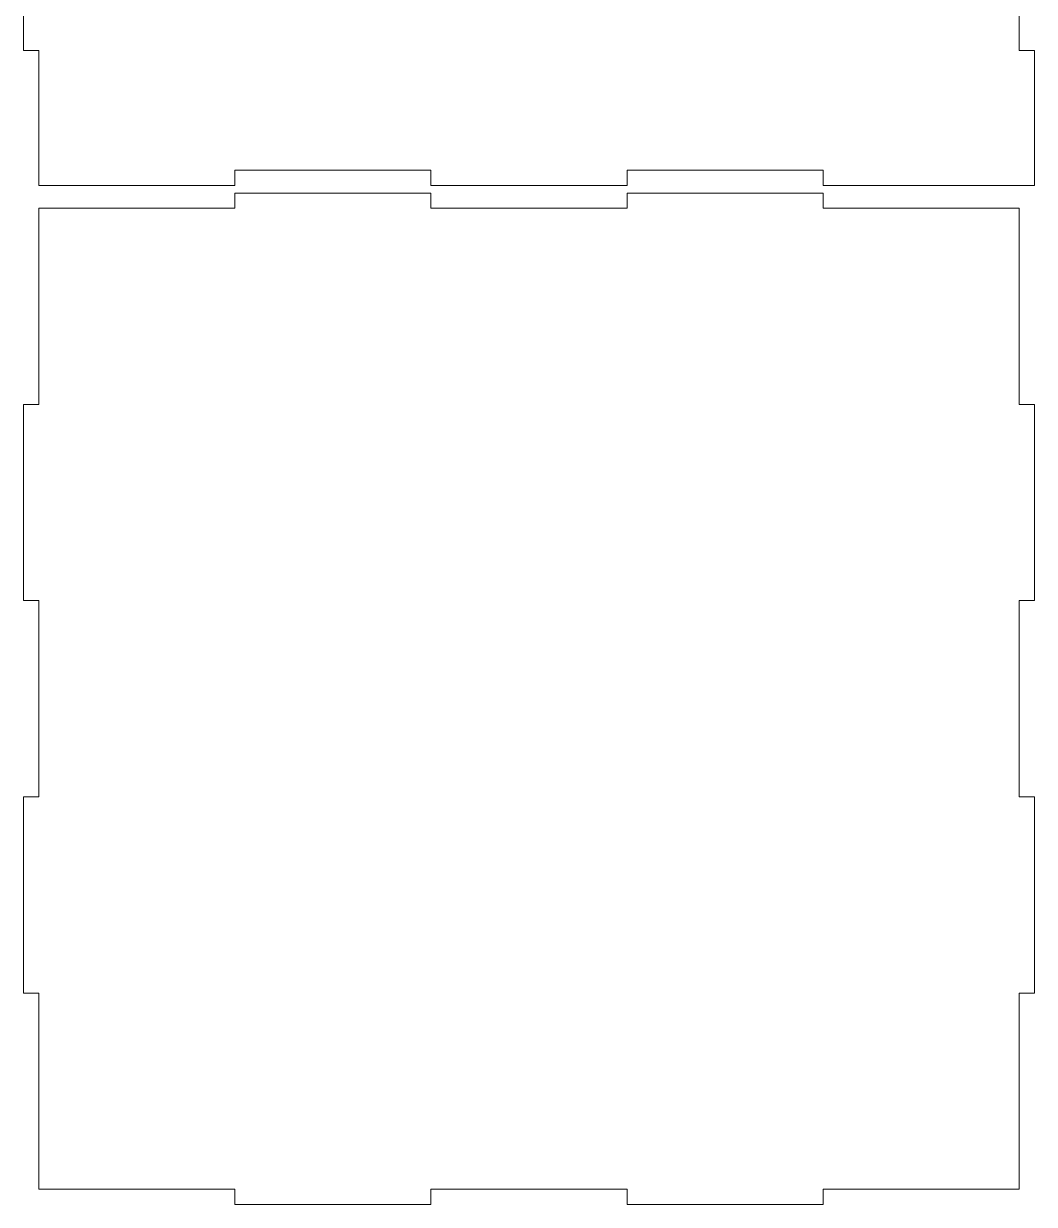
# Model space of a CAD drawing. Header units: centimetres. Extents: x -198 to 198, y -41 to 41.
# Drawn here: x -156.05 to -136.05, y -26.58 to -3.23 of the extents above; entities that cross this region are included whole.
import ezdxf

# ---------------------------------------------------------------- set-up
doc = ezdxf.new("R2010")
doc.units = ezdxf.units.CM
doc.header["$MEASUREMENT"] = 0
doc.layers.add('Camada 1', color=7, linetype='Continuous')

msp = doc.modelspace()

# ---------------------------------------------------------------- linework, layer by layer
at = {"layer": 'Camada 1', "color": 250, "lineweight": 9}
for points, knots in [([(-136.04768, 1.57421), (-136.04768, 1.57421), (-155.74768, 1.57421), (-155.74768, 1.57421), (-155.74768, 1.57421), (-155.74768, 1.57421), (-155.74768, -1.09246), (-155.74768, -1.09246), (-155.74768, -1.09246), (-155.74768, -1.09246), (-156.04768, -1.09246), (-156.04768, -1.09246), (-156.04768, -1.09246), (-156.04768, -1.09246), (-156.04768, -3.75912), (-156.04768, -3.75912), (-156.04768, -3.75912), (-156.04768, -3.75912), (-155.74768, -3.75912), (-155.74768, -3.75912), (-155.74768, -3.75912), (-155.74768, -3.75912), (-155.74768, -6.42579), (-155.74768, -6.42579), (-155.74768, -6.42579), (-155.74768, -6.42579), (-151.86768, -6.42579), (-151.86768, -6.42579), (-151.86768, -6.42579), (-151.86768, -6.42579), (-151.86768, -6.12579), (-151.86768, -6.12579), (-151.86768, -6.12579), (-151.86768, -6.12579), (-147.98768, -6.12579), (-147.98768, -6.12579), (-147.98768, -6.12579), (-147.98768, -6.12579), (-147.98768, -6.42579), (-147.98768, -6.42579), (-147.98768, -6.42579), (-147.98768, -6.42579), (-144.10768, -6.42579), (-144.10768, -6.42579), (-144.10768, -6.42579), (-144.10768, -6.42579), (-144.10768, -6.12579), (-144.10768, -6.12579), (-144.10768, -6.12579), (-144.10768, -6.12579), (-140.22768, -6.12579), (-140.22768, -6.12579), (-140.22768, -6.12579), (-140.22768, -6.12579), (-140.22768, -6.42579), (-140.22768, -6.42579), (-140.22768, -6.42579), (-140.22768, -6.42579), (-136.04768, -6.42579), (-136.04768, -6.42579), (-136.04768, -6.42579), (-136.04768, -6.42579), (-136.04768, -3.75912), (-136.04768, -3.75912), (-136.04768, -3.75912), (-136.04768, -3.75912), (-136.34768, -3.75912), (-136.34768, -3.75912), (-136.34768, -3.75912), (-136.34768, -3.75912), (-136.34768, -1.09246), (-136.34768, -1.09246), (-136.34768, -1.09246), (-136.34768, -1.09246), (-136.04768, -1.09246), (-136.04768, -1.09246), (-136.04768, -1.09246), (-136.04768, -1.09246), (-136.04768, 1.57421), (-136.04768, 1.57421)], [0, 0, 0, 0, 0.04761905, 0.04761905, 0.04761905, 0.04761905, 0.0952381, 0.0952381, 0.0952381, 0.0952381, 0.14285714, 0.14285714, 0.14285714, 0.14285714, 0.19047619, 0.19047619, 0.19047619, 0.19047619, 0.23809524, 0.23809524, 0.23809524, 0.23809524, 0.28571429, 0.28571429, 0.28571429, 0.28571429, 0.33333333, 0.33333333, 0.33333333, 0.33333333, 0.38095238, 0.38095238, 0.38095238, 0.38095238, 0.42857143, 0.42857143, 0.42857143, 0.42857143, 0.47619048, 0.47619048, 0.47619048, 0.47619048, 0.52380952, 0.52380952, 0.52380952, 0.52380952, 0.57142857, 0.57142857, 0.57142857, 0.57142857, 0.61904762, 0.61904762, 0.61904762, 0.61904762, 0.66666667, 0.66666667, 0.66666667, 0.66666667, 0.71428571, 0.71428571, 0.71428571, 0.71428571, 0.76190476, 0.76190476, 0.76190476, 0.76190476, 0.80952381, 0.80952381, 0.80952381, 0.80952381, 0.85714286, 0.85714286, 0.85714286, 0.85714286, 0.9047619, 0.9047619, 0.9047619, 0.9047619, 1, 1, 1, 1]), ([(-144.10768, -6.87579), (-144.10768, -6.87579), (-147.98768, -6.87579), (-147.98768, -6.87579), (-147.98768, -6.87579), (-147.98768, -6.87579), (-147.98768, -6.57579), (-147.98768, -6.57579), (-147.98768, -6.57579), (-147.98768, -6.57579), (-151.86768, -6.57579), (-151.86768, -6.57579), (-151.86768, -6.57579), (-151.86768, -6.57579), (-151.86768, -6.87579), (-151.86768, -6.87579), (-151.86768, -6.87579), (-151.86768, -6.87579), (-155.74768, -6.87579), (-155.74768, -6.87579), (-155.74768, -6.87579), (-155.74768, -6.87579), (-155.74768, -10.75579), (-155.74768, -10.75579), (-155.74768, -10.75579), (-155.74768, -10.75579), (-156.04768, -10.75579), (-156.04768, -10.75579), (-156.04768, -10.75579), (-156.04768, -10.75579), (-156.04768, -14.63579), (-156.04768, -14.63579), (-156.04768, -14.63579), (-156.04768, -14.63579), (-155.74768, -14.63579), (-155.74768, -14.63579), (-155.74768, -14.63579), (-155.74768, -14.63579), (-155.74768, -18.51579), (-155.74768, -18.51579), (-155.74768, -18.51579), (-155.74768, -18.51579), (-156.04768, -18.51579), (-156.04768, -18.51579), (-156.04768, -18.51579), (-156.04768, -18.51579), (-156.04768, -22.39579), (-156.04768, -22.39579), (-156.04768, -22.39579), (-156.04768, -22.39579), (-155.74768, -22.39579), (-155.74768, -22.39579), (-155.74768, -22.39579), (-155.74768, -22.39579), (-155.74768, -26.27579), (-155.74768, -26.27579), (-155.74768, -26.27579), (-155.74768, -26.27579), (-151.86768, -26.27579), (-151.86768, -26.27579), (-151.86768, -26.27579), (-151.86768, -26.27579), (-151.86768, -26.57579), (-151.86768, -26.57579), (-151.86768, -26.57579), (-151.86768, -26.57579), (-147.98768, -26.57579), (-147.98768, -26.57579), (-147.98768, -26.57579), (-147.98768, -26.57579), (-147.98768, -26.27579), (-147.98768, -26.27579), (-147.98768, -26.27579), (-147.98768, -26.27579), (-144.10768, -26.27579), (-144.10768, -26.27579), (-144.10768, -26.27579), (-144.10768, -26.27579), (-144.10768, -26.57579), (-144.10768, -26.57579), (-144.10768, -26.57579), (-144.10768, -26.57579), (-140.22768, -26.57579), (-140.22768, -26.57579), (-140.22768, -26.57579), (-140.22768, -26.57579), (-140.22768, -26.27579), (-140.22768, -26.27579), (-140.22768, -26.27579), (-140.22768, -26.27579), (-136.34768, -26.27579), (-136.34768, -26.27579), (-136.34768, -26.27579), (-136.34768, -26.27579), (-136.34768, -22.39579), (-136.34768, -22.39579), (-136.34768, -22.39579), (-136.34768, -22.39579), (-136.04768, -22.39579), (-136.04768, -22.39579), (-136.04768, -22.39579), (-136.04768, -22.39579), (-136.04768, -18.51579), (-136.04768, -18.51579), (-136.04768, -18.51579), (-136.04768, -18.51579), (-136.34768, -18.51579), (-136.34768, -18.51579), (-136.34768, -18.51579), (-136.34768, -18.51579), (-136.34768, -14.63579), (-136.34768, -14.63579), (-136.34768, -14.63579), (-136.34768, -14.63579), (-136.04768, -14.63579), (-136.04768, -14.63579), (-136.04768, -14.63579), (-136.04768, -14.63579), (-136.04768, -10.75579), (-136.04768, -10.75579), (-136.04768, -10.75579), (-136.04768, -10.75579), (-136.34768, -10.75579), (-136.34768, -10.75579), (-136.34768, -10.75579), (-136.34768, -10.75579), (-136.34768, -6.87579), (-136.34768, -6.87579), (-136.34768, -6.87579), (-136.34768, -6.87579), (-140.22768, -6.87579), (-140.22768, -6.87579), (-140.22768, -6.87579), (-140.22768, -6.87579), (-140.22768, -6.57579), (-140.22768, -6.57579), (-140.22768, -6.57579), (-140.22768, -6.57579), (-144.10768, -6.57579), (-144.10768, -6.57579), (-144.10768, -6.57579), (-144.10768, -6.57579), (-144.10768, -6.87579), (-144.10768, -6.87579)], [0, 0, 0, 0, 0.02702703, 0.02702703, 0.02702703, 0.02702703, 0.05405405, 0.05405405, 0.05405405, 0.05405405, 0.08108108, 0.08108108, 0.08108108, 0.08108108, 0.10810811, 0.10810811, 0.10810811, 0.10810811, 0.13513514, 0.13513514, 0.13513514, 0.13513514, 0.16216216, 0.16216216, 0.16216216, 0.16216216, 0.18918919, 0.18918919, 0.18918919, 0.18918919, 0.21621622, 0.21621622, 0.21621622, 0.21621622, 0.24324324, 0.24324324, 0.24324324, 0.24324324, 0.27027027, 0.27027027, 0.27027027, 0.27027027, 0.2972973, 0.2972973, 0.2972973, 0.2972973, 0.32432432, 0.32432432, 0.32432432, 0.32432432, 0.35135135, 0.35135135, 0.35135135, 0.35135135, 0.37837838, 0.37837838, 0.37837838, 0.37837838, 0.40540541, 0.40540541, 0.40540541, 0.40540541, 0.43243243, 0.43243243, 0.43243243, 0.43243243, 0.45945946, 0.45945946, 0.45945946, 0.45945946, 0.48648649, 0.48648649, 0.48648649, 0.48648649, 0.51351351, 0.51351351, 0.51351351, 0.51351351, 0.54054054, 0.54054054, 0.54054054, 0.54054054, 0.56756757, 0.56756757, 0.56756757, 0.56756757, 0.59459459, 0.59459459, 0.59459459, 0.59459459, 0.62162162, 0.62162162, 0.62162162, 0.62162162, 0.64864865, 0.64864865, 0.64864865, 0.64864865, 0.67567568, 0.67567568, 0.67567568, 0.67567568, 0.7027027, 0.7027027, 0.7027027, 0.7027027, 0.72972973, 0.72972973, 0.72972973, 0.72972973, 0.75675676, 0.75675676, 0.75675676, 0.75675676, 0.78378378, 0.78378378, 0.78378378, 0.78378378, 0.81081081, 0.81081081, 0.81081081, 0.81081081, 0.83783784, 0.83783784, 0.83783784, 0.83783784, 0.86486486, 0.86486486, 0.86486486, 0.86486486, 0.89189189, 0.89189189, 0.89189189, 0.89189189, 0.91891892, 0.91891892, 0.91891892, 0.91891892, 0.94594595, 0.94594595, 0.94594595, 0.94594595, 1, 1, 1, 1])]:
    msp.add_open_spline(points, degree=3, knots=knots, dxfattribs=at)

doc.saveas('drawing.dxf')
